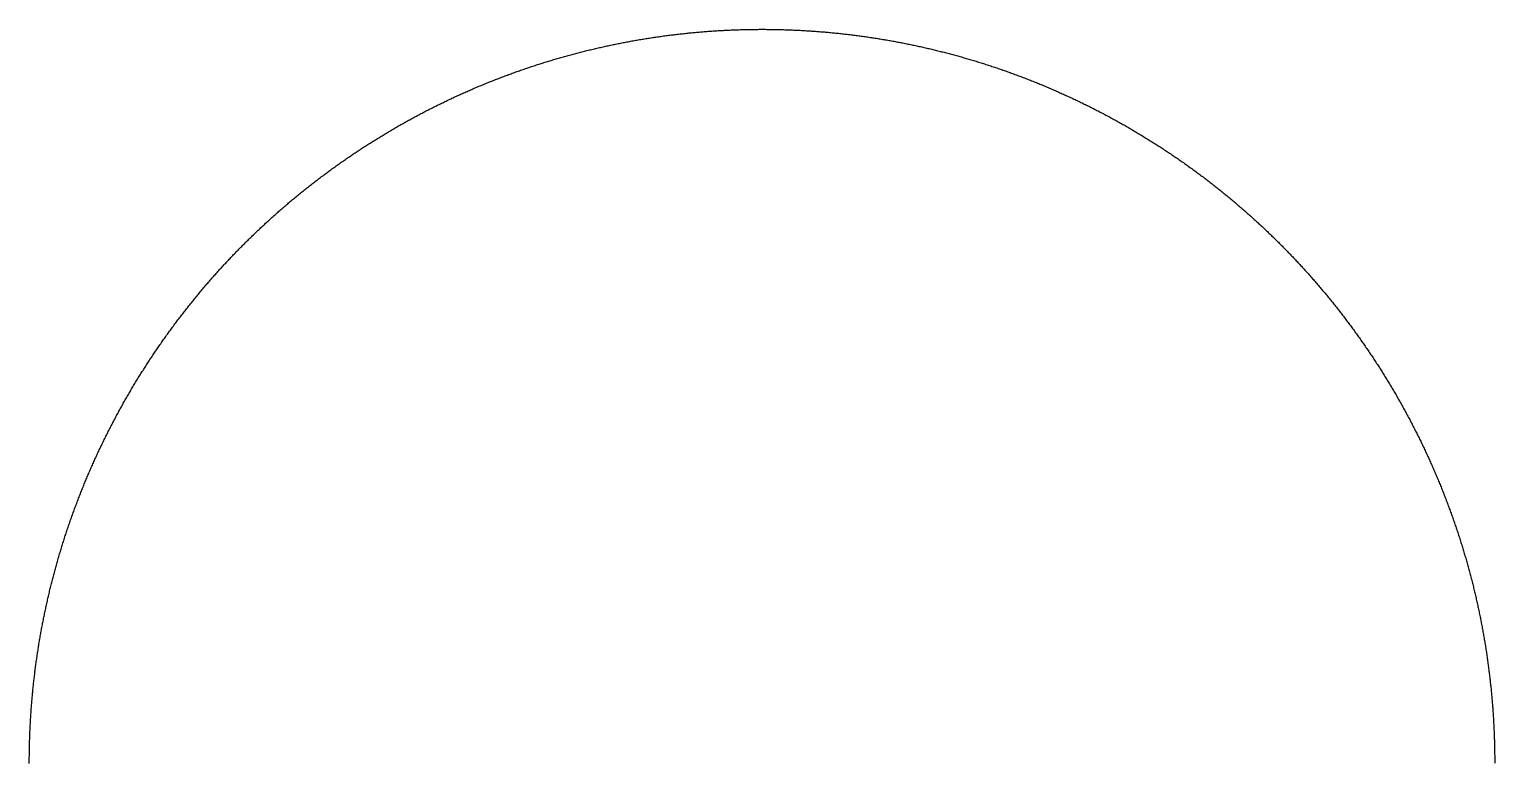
# Model space of a CAD drawing. Header units: metres. Extents: x -238 to 238, y -238 to 238.
# Drawn here: x -237.8 to 237.6, y 0 to 237.7 of the extents above; entities that cross this region are included whole.
import ezdxf

# ---------------------------------------------------------------- set-up
doc = ezdxf.new("R2010")
doc.units = ezdxf.units.M

msp = doc.modelspace()

# ---------------------------------------------------------------- linework, layer by layer
msp.add_lwpolyline([(-237.81, -0.34), (-237.81, 0.07), (-237.81, 0.49), (-237.81, 0.9), (-237.81, 1.32), (-237.81, 1.73), (-237.8, 2.15), (-237.8, 2.56), (-237.79, 2.98), (-237.79, 3.39), (-237.78, 3.81), (-237.78, 4.22), (-237.77, 4.64), (-237.76, 5.05), (-237.75, 5.47), (-237.74, 5.89), (-237.73, 6.3), (-237.72, 6.72), (-237.71, 7.13), (-237.69, 7.55), (-237.68, 7.96), (-237.66, 8.38), (-237.65, 8.79), (-237.63, 9.2), (-237.62, 9.62), (-237.6, 10.03), (-237.58, 10.45), (-237.56, 10.86), (-237.54, 11.28), (-237.52, 11.69), (-237.5, 12.11), (-237.48, 12.52), (-237.46, 12.94), (-237.44, 13.35), (-237.41, 13.77), (-237.39, 14.18), (-237.36, 14.6), (-237.34, 15.01), (-237.31, 15.42), (-237.28, 15.84), (-237.25, 16.25), (-237.23, 16.67), (-237.2, 17.08), (-237.17, 17.49), (-237.13, 17.91), (-237.1, 18.32), (-237.07, 18.74), (-237.04, 19.15), (-237, 19.56), (-236.97, 19.98), (-236.93, 20.39), (-236.9, 20.81), (-236.86, 21.22), (-236.82, 21.63), (-236.78, 22.05), (-236.75, 22.46), (-236.71, 22.87), (-236.67, 23.29), (-236.62, 23.7), (-236.58, 24.11), (-236.54, 24.53), (-236.5, 24.94), (-236.45, 25.35), (-236.41, 25.76), (-236.36, 26.18), (-236.32, 26.59), (-236.27, 27), (-236.22, 27.41), (-236.17, 27.83), (-236.12, 28.24), (-236.07, 28.65), (-236.02, 29.06), (-235.97, 29.47), (-235.92, 29.89), (-235.87, 30.3), (-235.82, 30.71), (-235.76, 31.12), (-235.71, 31.53), (-235.65, 31.95), (-235.59, 32.36), (-235.54, 32.77), (-235.48, 33.18), (-235.42, 33.59), (-235.36, 34), (-235.3, 34.41), (-235.24, 34.82), (-235.18, 35.23), (-235.12, 35.64), (-235.06, 36.05), (-234.99, 36.46), (-234.93, 36.87), (-234.86, 37.28), (-234.8, 37.69), (-234.73, 38.1), (-234.67, 38.51), (-234.6, 38.92), (-234.53, 39.33), (-234.46, 39.74), (-234.39, 40.15), (-234.32, 40.56), (-234.25, 40.97), (-234.18, 41.38), (-234.1, 41.79), (-234.03, 42.2), (-233.96, 42.61), (-233.88, 43.01), (-233.81, 43.42), (-233.73, 43.83), (-233.65, 44.24), (-233.57, 44.65), (-233.5, 45.05), (-233.42, 45.46), (-233.34, 45.87), (-233.26, 46.28), (-233.18, 46.68), (-233.09, 47.09), (-233.01, 47.5), (-232.93, 47.9), (-232.84, 48.31), (-232.76, 48.72), (-232.67, 49.12), (-232.59, 49.53), (-232.5, 49.94), (-232.41, 50.34), (-232.32, 50.75), (-232.24, 51.15), (-232.15, 51.56), (-232.05, 51.96), (-231.96, 52.37), (-231.87, 52.77), (-231.78, 53.18), (-231.69, 53.58), (-231.59, 53.99), (-231.5, 54.39), (-231.4, 54.79), (-231.31, 55.2), (-231.21, 55.6), (-231.11, 56.01), (-231.01, 56.41), (-230.91, 56.81), (-230.81, 57.22), (-230.71, 57.62), (-230.61, 58.02), (-230.51, 58.42), (-230.41, 58.83), (-230.31, 59.23), (-230.2, 59.63), (-230.1, 60.03), (-229.99, 60.43), (-229.89, 60.84), (-229.78, 61.24), (-229.67, 61.64), (-229.56, 62.04), (-229.46, 62.44), (-229.35, 62.84), (-229.24, 63.24), (-229.13, 63.64), (-229.01, 64.04), (-228.9, 64.44), (-228.79, 64.84), (-228.67, 65.24), (-228.56, 65.64), (-228.45, 66.04), (-228.33, 66.44), (-228.21, 66.83), (-228.1, 67.23), (-227.98, 67.63), (-227.86, 68.03), (-227.74, 68.43), (-227.62, 68.82), (-227.5, 69.22), (-227.38, 69.62), (-227.26, 70.01), (-227.13, 70.41), (-227.01, 70.81), (-226.89, 71.2), (-226.76, 71.6), (-226.64, 72), (-226.51, 72.39), (-226.38, 72.79), (-226.26, 73.18), (-226.13, 73.58), (-226, 73.97), (-225.87, 74.37), (-225.74, 74.76), (-225.61, 75.15), (-225.48, 75.55), (-225.34, 75.94), (-225.21, 76.33), (-225.08, 76.73), (-224.94, 77.12), (-224.81, 77.51), (-224.67, 77.91), (-224.54, 78.3), (-224.4, 78.69), (-224.26, 79.08), (-224.12, 79.47), (-223.98, 79.86), (-223.84, 80.25), (-223.7, 80.65), (-223.56, 81.04), (-223.42, 81.43), (-223.28, 81.82), (-223.13, 82.21), (-222.99, 82.59), (-222.84, 82.98), (-222.7, 83.37), (-222.55, 83.76), (-222.41, 84.15), (-222.26, 84.54), (-222.11, 84.93), (-221.96, 85.31), (-221.81, 85.7), (-221.66, 86.09), (-221.51, 86.47), (-221.36, 86.86), (-221.21, 87.25), (-221.06, 87.63), (-220.9, 88.02), (-220.75, 88.41), (-220.59, 88.79), (-220.44, 89.18), (-220.28, 89.56), (-220.13, 89.94), (-219.97, 90.33), (-219.81, 90.71), (-219.65, 91.1), (-219.49, 91.48), (-219.33, 91.86), (-219.17, 92.25), (-219.01, 92.63), (-218.85, 93.01), (-218.68, 93.39), (-218.52, 93.77), (-218.36, 94.16), (-218.19, 94.54), (-218.03, 94.92), (-217.86, 95.3), (-217.69, 95.68), (-217.53, 96.06), (-217.36, 96.44), (-217.19, 96.82), (-217.02, 97.2), (-216.85, 97.57), (-216.68, 97.95), (-216.51, 98.33), (-216.34, 98.71), (-216.16, 99.09), (-215.99, 99.46), (-215.81, 99.84), (-215.64, 100.22), (-215.46, 100.59), (-215.29, 100.97), (-215.11, 101.35), (-214.93, 101.72), (-214.76, 102.1), (-214.58, 102.47), (-214.4, 102.84), (-214.22, 103.22), (-214.04, 103.59), (-213.86, 103.97), (-213.67, 104.34), (-213.49, 104.71), (-213.31, 105.08), (-213.12, 105.46), (-212.94, 105.83), (-212.76, 106.2), (-212.57, 106.57), (-212.38, 106.94), (-212.2, 107.31), (-212.01, 107.68), (-211.82, 108.05), (-211.63, 108.42), (-211.44, 108.79), (-211.25, 109.16), (-211.06, 109.53), (-210.87, 109.9), (-210.68, 110.27), (-210.48, 110.63), (-210.29, 111), (-210.09, 111.37), (-209.9, 111.74), (-209.7, 112.1), (-209.51, 112.47), (-209.31, 112.83), (-209.11, 113.2), (-208.92, 113.56), (-208.72, 113.93), (-208.52, 114.29), (-208.32, 114.66), (-208.12, 115.02), (-207.92, 115.38), (-207.71, 115.75), (-207.51, 116.11), (-207.31, 116.47), (-207.1, 116.83), (-206.9, 117.19), (-206.7, 117.55), (-206.49, 117.91), (-206.28, 118.28), (-206.08, 118.63), (-205.87, 118.99), (-205.66, 119.35), (-205.45, 119.71), (-205.24, 120.07), (-205.03, 120.43), (-204.82, 120.79), (-204.61, 121.14), (-204.4, 121.5), (-204.19, 121.86), (-203.97, 122.21), (-203.76, 122.57), (-203.54, 122.93), (-203.33, 123.28), (-203.11, 123.64), (-202.9, 123.99), (-202.68, 124.34), (-202.46, 124.7), (-202.25, 125.05), (-202.03, 125.4), (-201.81, 125.76), (-201.59, 126.11), (-201.37, 126.46), (-201.15, 126.81), (-200.92, 127.16), (-200.7, 127.51), (-200.48, 127.86), (-200.25, 128.21), (-200.03, 128.56), (-199.81, 128.91), (-199.58, 129.26), (-199.35, 129.61), (-199.13, 129.96), (-198.9, 130.3), (-198.67, 130.65), (-198.44, 131), (-198.21, 131.34), (-197.98, 131.69), (-197.75, 132.04), (-197.52, 132.38), (-197.29, 132.72), (-197.06, 133.07), (-196.83, 133.41), (-196.59, 133.76), (-196.36, 134.1), (-196.13, 134.44), (-195.89, 134.78), (-195.65, 135.13), (-195.42, 135.47), (-195.18, 135.81), (-194.94, 136.15), (-194.71, 136.49), (-194.47, 136.83), (-194.23, 137.17), (-193.99, 137.51), (-193.75, 137.85), (-193.51, 138.18), (-193.26, 138.52), (-193.02, 138.86), (-192.78, 139.19), (-192.54, 139.53), (-192.29, 139.87), (-192.05, 140.2), (-191.8, 140.54), (-191.56, 140.87), (-191.31, 141.21), (-191.06, 141.54), (-190.82, 141.87), (-190.57, 142.21), (-190.32, 142.54), (-190.07, 142.87), (-189.82, 143.2), (-189.57, 143.53), (-189.32, 143.86), (-189.07, 144.19), (-188.81, 144.52), (-188.56, 144.85), (-188.31, 145.18), (-188.05, 145.51), (-187.8, 145.84), (-187.55, 146.17), (-187.29, 146.49), (-187.03, 146.82), (-186.78, 147.15), (-186.52, 147.47), (-186.26, 147.8), (-186, 148.12), (-185.74, 148.45), (-185.48, 148.77), (-185.22, 149.1), (-184.96, 149.42), (-184.7, 149.74), (-184.44, 150.06), (-184.18, 150.39), (-183.92, 150.71), (-183.65, 151.03), (-183.39, 151.35), (-183.12, 151.67), (-182.86, 151.99), (-182.59, 152.31), (-182.33, 152.63), (-182.06, 152.94), (-181.79, 153.26), (-181.52, 153.58), (-181.26, 153.89), (-180.99, 154.21), (-180.72, 154.53), (-180.45, 154.84), (-180.18, 155.16), (-179.9, 155.47), (-179.63, 155.78), (-179.36, 156.1), (-179.09, 156.41), (-178.81, 156.72), (-178.54, 157.04), (-178.27, 157.35), (-177.99, 157.66), (-177.71, 157.97), (-177.44, 158.28), (-177.16, 158.59), (-176.88, 158.9), (-176.61, 159.21), (-176.33, 159.51), (-176.05, 159.82), (-175.77, 160.13), (-175.49, 160.44), (-175.21, 160.74), (-174.93, 161.05), (-174.65, 161.35), (-174.37, 161.66), (-174.08, 161.96), (-173.8, 162.26), (-173.52, 162.57), (-173.23, 162.87), (-172.95, 163.17), (-172.66, 163.47), (-172.38, 163.78), (-172.09, 164.08), (-171.8, 164.38), (-171.52, 164.68), (-171.23, 164.97), (-170.94, 165.27), (-170.65, 165.57), (-170.36, 165.87), (-170.07, 166.17), (-169.78, 166.46), (-169.49, 166.76), (-169.2, 167.06), (-168.91, 167.35), (-168.61, 167.64), (-168.32, 167.94), (-168.03, 168.23), (-167.73, 168.53), (-167.44, 168.82), (-167.14, 169.11), (-166.85, 169.4), (-166.55, 169.69), (-166.25, 169.98), (-165.96, 170.27), (-165.66, 170.56), (-165.36, 170.85), (-165.06, 171.14), (-164.76, 171.43), (-164.46, 171.72), (-164.16, 172), (-163.86, 172.29), (-163.56, 172.57), (-163.26, 172.86), (-162.96, 173.14), (-162.66, 173.43), (-162.35, 173.71), (-162.05, 174), (-161.74, 174.28), (-161.44, 174.56), (-161.13, 174.84), (-160.83, 175.12), (-160.52, 175.4), (-160.22, 175.68), (-159.91, 175.96), (-159.6, 176.24), (-159.29, 176.52), (-158.99, 176.8), (-158.68, 177.07), (-158.37, 177.35), (-158.06, 177.63), (-157.75, 177.9), (-157.44, 178.18), (-157.12, 178.45), (-156.81, 178.73), (-156.5, 179), (-156.19, 179.27), (-155.87, 179.55), (-155.56, 179.82), (-155.25, 180.09), (-154.93, 180.36), (-154.62, 180.63), (-154.3, 180.9), (-153.98, 181.17), (-153.67, 181.44), (-153.35, 181.71), (-153.03, 181.97), (-152.71, 182.24), (-152.4, 182.51), (-152.08, 182.77), (-151.76, 183.04), (-151.44, 183.3), (-151.12, 183.57), (-150.8, 183.83), (-150.47, 184.09), (-150.15, 184.35), (-149.83, 184.62), (-149.51, 184.88), (-149.18, 185.14), (-148.86, 185.4), (-148.54, 185.66), (-148.21, 185.92), (-147.89, 186.18), (-147.56, 186.43), (-147.24, 186.69), (-146.91, 186.95), (-146.58, 187.2), (-146.26, 187.46), (-145.93, 187.71), (-145.6, 187.97), (-145.27, 188.22), (-144.94, 188.48), (-144.61, 188.73), (-144.28, 188.98), (-143.95, 189.23), (-143.62, 189.48), (-143.29, 189.73), (-142.96, 189.98), (-142.63, 190.23), (-142.3, 190.48), (-141.96, 190.73), (-141.63, 190.98), (-141.3, 191.22), (-140.96, 191.47), (-140.63, 191.72), (-140.29, 191.96), (-139.96, 192.21), (-139.62, 192.45), (-139.28, 192.69), (-138.95, 192.94), (-138.61, 193.18), (-138.27, 193.42), (-137.93, 193.66), (-137.6, 193.9), (-137.26, 194.14), (-136.92, 194.38), (-136.58, 194.62), (-136.24, 194.86), (-135.9, 195.1), (-135.56, 195.33), (-135.22, 195.57), (-134.87, 195.8), (-134.53, 196.04), (-134.19, 196.27), (-133.85, 196.51), (-133.5, 196.74), (-133.16, 196.97), (-132.81, 197.21), (-132.47, 197.44), (-132.12, 197.67), (-131.78, 197.9), (-131.43, 198.13), (-131.09, 198.36), (-130.74, 198.59), (-130.39, 198.81), (-130.05, 199.04), (-129.7, 199.27), (-129.35, 199.49), (-129, 199.72), (-128.65, 199.95), (-128.3, 200.17), (-127.95, 200.39), (-127.6, 200.62), (-127.25, 200.84), (-126.9, 201.06), (-126.55, 201.28), (-126.2, 201.5), (-125.85, 201.72), (-125.49, 201.94), (-125.14, 202.16), (-124.79, 202.38), (-124.43, 202.6), (-124.08, 202.81), (-123.73, 203.03), (-123.37, 203.25), (-123.02, 203.46), (-122.66, 203.67), (-122.3, 203.89), (-121.95, 204.1), (-121.59, 204.31), (-121.23, 204.53), (-120.88, 204.74), (-120.52, 204.95), (-120.16, 205.16), (-119.8, 205.37), (-119.44, 205.58), (-119.08, 205.78), (-118.72, 205.99), (-118.36, 206.2), (-118, 206.41), (-117.64, 206.61), (-117.28, 206.82), (-116.92, 207.02), (-116.56, 207.22), (-116.2, 207.43), (-115.84, 207.63), (-115.47, 207.83), (-115.11, 208.03), (-114.75, 208.23), (-114.38, 208.43), (-114.02, 208.63), (-113.65, 208.83), (-113.29, 209.03), (-112.92, 209.23), (-112.56, 209.42), (-112.19, 209.62), (-111.83, 209.82), (-111.46, 210.01), (-111.09, 210.2), (-110.72, 210.4), (-110.36, 210.59), (-109.99, 210.78), (-109.62, 210.98), (-109.25, 211.17), (-108.88, 211.36), (-108.51, 211.55), (-108.14, 211.74), (-107.77, 211.92), (-107.4, 212.11), (-107.03, 212.3), (-106.66, 212.49), (-106.29, 212.67), (-105.92, 212.86), (-105.55, 213.04), (-105.18, 213.22), (-104.8, 213.41), (-104.43, 213.59), (-104.06, 213.77), (-103.68, 213.95), (-103.31, 214.13), (-102.94, 214.31), (-102.56, 214.49), (-102.19, 214.67), (-101.81, 214.85), (-101.44, 215.03), (-101.06, 215.2), (-100.68, 215.38), (-100.31, 215.56), (-99.93, 215.73), (-99.55, 215.91), (-99.18, 216.08), (-98.8, 216.25), (-98.42, 216.42), (-98.04, 216.59), (-97.66, 216.77), (-97.29, 216.94), (-96.91, 217.11), (-96.53, 217.27), (-96.15, 217.44), (-95.77, 217.61), (-95.39, 217.78), (-95.01, 217.94), (-94.63, 218.11), (-94.25, 218.27), (-93.86, 218.44), (-93.48, 218.6), (-93.1, 218.76), (-92.72, 218.93), (-92.34, 219.09), (-91.95, 219.25), (-91.57, 219.41), (-91.19, 219.57), (-90.8, 219.73), (-90.42, 219.88), (-90.04, 220.04), (-89.65, 220.2), (-89.27, 220.36), (-88.88, 220.51), (-88.5, 220.67), (-88.11, 220.82), (-87.72, 220.97), (-87.34, 221.13), (-86.95, 221.28), (-86.57, 221.43), (-86.18, 221.58), (-85.79, 221.73), (-85.4, 221.88), (-85.02, 222.03), (-84.63, 222.18), (-84.24, 222.32), (-83.85, 222.47), (-83.46, 222.62), (-83.07, 222.76), (-82.69, 222.91), (-82.3, 223.05), (-81.91, 223.19), (-81.52, 223.34), (-81.13, 223.48), (-80.74, 223.62), (-80.34, 223.76), (-79.95, 223.9), (-79.56, 224.04), (-79.17, 224.18), (-78.78, 224.32), (-78.39, 224.45), (-78, 224.59), (-77.6, 224.72), (-77.21, 224.86), (-76.82, 224.99), (-76.42, 225.13), (-76.03, 225.26), (-75.64, 225.39), (-75.24, 225.52), (-74.85, 225.66), (-74.46, 225.79), (-74.06, 225.92), (-73.67, 226.04), (-73.27, 226.17), (-72.88, 226.3), (-72.48, 226.43), (-72.09, 226.55), (-71.69, 226.68), (-71.29, 226.8), (-70.9, 226.93), (-70.5, 227.05), (-70.11, 227.17), (-69.71, 227.3), (-69.31, 227.42), (-68.91, 227.54), (-68.52, 227.66), (-68.12, 227.78), (-67.72, 227.9), (-67.32, 228.01), (-66.92, 228.13), (-66.53, 228.25), (-66.13, 228.36), (-65.73, 228.48), (-65.33, 228.59), (-64.93, 228.71), (-64.53, 228.82), (-64.13, 228.93), (-63.73, 229.04), (-63.33, 229.15), (-62.93, 229.26), (-62.53, 229.37), (-62.13, 229.48), (-61.73, 229.59), (-61.33, 229.7), (-60.93, 229.8), (-60.52, 229.91), (-60.12, 230.01), (-59.72, 230.12), (-59.32, 230.22), (-58.92, 230.33), (-58.51, 230.43), (-58.11, 230.53), (-57.71, 230.63), (-57.31, 230.73), (-56.9, 230.83), (-56.5, 230.93), (-56.1, 231.03), (-55.69, 231.13), (-55.29, 231.22), (-54.89, 231.32), (-54.48, 231.41), (-54.08, 231.51), (-53.67, 231.6), (-53.27, 231.7), (-52.86, 231.79), (-52.46, 231.88), (-52.05, 231.97), (-51.65, 232.06), (-51.24, 232.15), (-50.84, 232.24), (-50.43, 232.33), (-50.03, 232.42), (-49.62, 232.5), (-49.21, 232.59), (-48.81, 232.68), (-48.4, 232.76), (-47.99, 232.84), (-47.59, 232.93), (-47.18, 233.01), (-46.77, 233.09), (-46.37, 233.17), (-45.96, 233.25), (-45.55, 233.33), (-45.14, 233.41), (-44.74, 233.49), (-44.33, 233.57), (-43.92, 233.65), (-43.51, 233.72), (-43.1, 233.8), (-42.7, 233.87), (-42.29, 233.95), (-41.88, 234.02), (-41.47, 234.09), (-41.06, 234.17), (-40.65, 234.24), (-40.24, 234.31), (-39.83, 234.38), (-39.42, 234.45), (-39.01, 234.51), (-38.6, 234.58), (-38.2, 234.65), (-37.79, 234.72), (-37.38, 234.78), (-36.97, 234.85), (-36.56, 234.91), (-36.14, 234.97), (-35.73, 235.04), (-35.32, 235.1), (-34.91, 235.16), (-34.5, 235.22), (-34.09, 235.28), (-33.68, 235.34), (-33.27, 235.4), (-32.86, 235.45), (-32.45, 235.51), (-32.04, 235.57), (-31.62, 235.62), (-31.21, 235.68), (-30.8, 235.73), (-30.39, 235.79), (-29.98, 235.84), (-29.57, 235.89), (-29.15, 235.94), (-28.74, 235.99), (-28.33, 236.04), (-27.92, 236.09), (-27.5, 236.14), (-27.09, 236.19), (-26.68, 236.23), (-26.27, 236.28), (-25.85, 236.32), (-25.44, 236.37), (-25.03, 236.41), (-24.62, 236.46), (-24.2, 236.5), (-23.79, 236.54), (-23.38, 236.58), (-22.96, 236.62), (-22.55, 236.66), (-22.14, 236.7), (-21.72, 236.74), (-21.31, 236.78), (-20.9, 236.81), (-20.48, 236.85), (-20.07, 236.88), (-19.66, 236.92), (-19.24, 236.95), (-18.83, 236.99), (-18.41, 237.02), (-18, 237.05), (-17.59, 237.08), (-17.17, 237.11), (-16.76, 237.14), (-16.34, 237.17), (-15.93, 237.2), (-15.51, 237.23), (-15.1, 237.25), (-14.69, 237.28), (-14.27, 237.3), (-13.86, 237.33), (-13.44, 237.35), (-13.03, 237.37), (-12.61, 237.4), (-12.2, 237.42), (-11.78, 237.44), (-11.37, 237.46), (-10.95, 237.48), (-10.54, 237.5), (-10.13, 237.52), (-9.71, 237.53), (-9.3, 237.55), (-8.88, 237.56), (-8.47, 237.58), (-8.05, 237.59), (-7.64, 237.61), (-7.22, 237.62), (-6.81, 237.63), (-6.39, 237.64), (-5.98, 237.65), (-5.56, 237.66), (-5.15, 237.67), (-4.73, 237.68), (-4.32, 237.69), (-3.9, 237.7), (-3.48, 237.7), (-3.07, 237.71), (-2.65, 237.71), (-2.24, 237.72), (-1.82, 237.72), (-1.41, 237.72), (-0.99, 237.73), (-0.58, 237.73), (-0.16, 237.73), (0.25, 237.73), (0.67, 237.73), (1.08, 237.73), (1.5, 237.72), (1.91, 237.72), (2.33, 237.72), (2.74, 237.71), (3.16, 237.71), (3.57, 237.7), (3.99, 237.69), (4.4, 237.69), (4.82, 237.68), (5.23, 237.67), (5.65, 237.66), (6.06, 237.65), (6.48, 237.64), (6.89, 237.63), (7.31, 237.61), (7.72, 237.6), (8.14, 237.59), (8.55, 237.57), (8.97, 237.56), (9.38, 237.54), (9.8, 237.52), (10.21, 237.51), (10.63, 237.49), (11.04, 237.47), (11.46, 237.45), (11.87, 237.43), (12.29, 237.41), (12.7, 237.39), (13.12, 237.36), (13.53, 237.34), (13.94, 237.32), (14.36, 237.29), (14.77, 237.27), (15.19, 237.24), (15.6, 237.21), (16.02, 237.18), (16.43, 237.16), (16.84, 237.13), (17.26, 237.1), (17.67, 237.07), (18.09, 237.04), (18.5, 237), (18.91, 236.97), (19.33, 236.94), (19.74, 236.9), (20.16, 236.87), (20.57, 236.83), (20.98, 236.8), (21.4, 236.76), (21.81, 236.72), (22.22, 236.68), (22.64, 236.64), (23.05, 236.6), (23.46, 236.56), (23.88, 236.52), (24.29, 236.48), (24.7, 236.44), (25.12, 236.39), (25.53, 236.35), (25.94, 236.3), (26.35, 236.26), (26.77, 236.21), (27.18, 236.16), (27.59, 236.12), (28, 236.07), (28.42, 236.02), (28.83, 235.97), (29.24, 235.92), (29.65, 235.87), (30.06, 235.81), (30.48, 235.76), (30.89, 235.71), (31.3, 235.65), (31.71, 235.6), (32.12, 235.54), (32.53, 235.48), (32.94, 235.43), (33.36, 235.37), (33.77, 235.31), (34.18, 235.25), (34.59, 235.19), (35, 235.13), (35.41, 235.07), (35.82, 235.01), (36.23, 234.94), (36.64, 234.88), (37.05, 234.81), (37.46, 234.75), (37.87, 234.68), (38.28, 234.62), (38.69, 234.55), (39.1, 234.48), (39.51, 234.41), (39.92, 234.34), (40.33, 234.27), (40.74, 234.2), (41.15, 234.13), (41.55, 234.06), (41.96, 233.99), (42.37, 233.91), (42.78, 233.84), (43.19, 233.76), (43.6, 233.69), (44.01, 233.61), (44.41, 233.53), (44.82, 233.45), (45.23, 233.38), (45.64, 233.3), (46.04, 233.22), (46.45, 233.14), (46.86, 233.05), (47.26, 232.97), (47.67, 232.89), (48.08, 232.8), (48.48, 232.72), (48.89, 232.64), (49.3, 232.55), (49.7, 232.46), (50.11, 232.38), (50.52, 232.29), (50.92, 232.2), (51.33, 232.11), (51.73, 232.02), (52.14, 231.93), (52.54, 231.84), (52.95, 231.75), (53.35, 231.65), (53.76, 231.56), (54.16, 231.46), (54.56, 231.37), (54.97, 231.27), (55.37, 231.18), (55.78, 231.08), (56.18, 230.98), (56.58, 230.88), (56.99, 230.78), (57.39, 230.68), (57.79, 230.58), (58.19, 230.48), (58.6, 230.38), (59, 230.28), (59.4, 230.17), (59.8, 230.07), (60.2, 229.96), (60.61, 229.86), (61.01, 229.75), (61.41, 229.65), (61.81, 229.54), (62.21, 229.43), (62.61, 229.32), (63.01, 229.21), (63.41, 229.1), (63.81, 228.99), (64.21, 228.88), (64.61, 228.76), (65.01, 228.65), (65.41, 228.54), (65.81, 228.42), (66.21, 228.31), (66.61, 228.19), (67, 228.07), (67.4, 227.96), (67.8, 227.84), (68.2, 227.72), (68.6, 227.6), (68.99, 227.48), (69.39, 227.36), (69.79, 227.24), (70.18, 227.12), (70.58, 226.99), (70.98, 226.87), (71.37, 226.74), (71.77, 226.62), (72.16, 226.49), (72.56, 226.37), (72.96, 226.24), (73.35, 226.11), (73.75, 225.98), (74.14, 225.85), (74.53, 225.72), (74.93, 225.59), (75.32, 225.46), (75.72, 225.33), (76.11, 225.2), (76.5, 225.06), (76.9, 224.93), (77.29, 224.8), (77.68, 224.66), (78.07, 224.52), (78.46, 224.39), (78.86, 224.25), (79.25, 224.11), (79.64, 223.97), (80.03, 223.83), (80.42, 223.69), (80.81, 223.55), (81.2, 223.41), (81.59, 223.27), (81.98, 223.13), (82.37, 222.98), (82.76, 222.84), (83.15, 222.69), (83.54, 222.55), (83.93, 222.4), (84.32, 222.25), (84.7, 222.11), (85.09, 221.96), (85.48, 221.81), (85.87, 221.66), (86.25, 221.51), (86.64, 221.36), (87.03, 221.21), (87.41, 221.05), (87.8, 220.9), (88.18, 220.75), (88.57, 220.59), (88.95, 220.44), (89.34, 220.28), (89.72, 220.12), (90.11, 219.97), (90.49, 219.81), (90.88, 219.65), (91.26, 219.49), (91.64, 219.33), (92.03, 219.17), (92.41, 219.01), (92.79, 218.85), (93.17, 218.69), (93.55, 218.52), (93.94, 218.36), (94.32, 218.19), (94.7, 218.03), (95.08, 217.86), (95.46, 217.7), (95.84, 217.53), (96.22, 217.36), (96.6, 217.19), (96.98, 217.02), (97.36, 216.85), (97.73, 216.68), (98.11, 216.51), (98.49, 216.34), (98.87, 216.17), (99.25, 216), (99.62, 215.82), (100, 215.65), (100.38, 215.47), (100.75, 215.3), (101.13, 215.12), (101.5, 214.94), (101.88, 214.77), (102.25, 214.59), (102.63, 214.41), (103, 214.23), (103.38, 214.05), (103.75, 213.87), (104.12, 213.69), (104.5, 213.5), (104.87, 213.32), (105.24, 213.14), (105.61, 212.95), (105.99, 212.77), (106.36, 212.58), (106.73, 212.4), (107.1, 212.21), (107.47, 212.02), (107.84, 211.83), (108.21, 211.64), (108.58, 211.45), (108.95, 211.26), (109.32, 211.07), (109.69, 210.88), (110.05, 210.69), (110.42, 210.5), (110.79, 210.3), (111.16, 210.11), (111.52, 209.92), (111.89, 209.72), (112.26, 209.53), (112.62, 209.33), (112.99, 209.13), (113.35, 208.93), (113.72, 208.74), (114.08, 208.54), (114.44, 208.34), (114.81, 208.14), (115.17, 207.94), (115.53, 207.73), (115.9, 207.53), (116.26, 207.33), (116.62, 207.13), (116.98, 206.92), (117.34, 206.72), (117.71, 206.51), (118.07, 206.31), (118.43, 206.1), (118.79, 205.89), (119.15, 205.68), (119.5, 205.48), (119.86, 205.27), (120.22, 205.06), (120.58, 204.85), (120.94, 204.63), (121.29, 204.42), (121.65, 204.21), (122.01, 204), (122.36, 203.78), (122.72, 203.57), (123.07, 203.36), (123.43, 203.14), (123.78, 202.92), (124.14, 202.71), (124.49, 202.49), (124.85, 202.27), (125.2, 202.05), (125.55, 201.84), (125.9, 201.62), (126.26, 201.4), (126.61, 201.17), (126.96, 200.95), (127.31, 200.73), (127.66, 200.51), (128.01, 200.28), (128.36, 200.06), (128.71, 199.84), (129.06, 199.61), (129.41, 199.39), (129.75, 199.16), (130.1, 198.93), (130.45, 198.7), (130.79, 198.48), (131.14, 198.25), (131.49, 198.02), (131.83, 197.79), (132.18, 197.56), (132.52, 197.33), (132.87, 197.09), (133.21, 196.86), (133.55, 196.63), (133.9, 196.39), (134.24, 196.16), (134.58, 195.93), (134.93, 195.69), (135.27, 195.45), (135.61, 195.22), (135.95, 194.98), (136.29, 194.74), (136.63, 194.5), (136.97, 194.26), (137.31, 194.03), (137.65, 193.78), (137.98, 193.54), (138.32, 193.3), (138.66, 193.06), (139, 192.82), (139.33, 192.57), (139.67, 192.33), (140, 192.09), (140.34, 191.84), (140.67, 191.6), (141.01, 191.35), (141.34, 191.1), (141.68, 190.86), (142.01, 190.61), (142.34, 190.36), (142.67, 190.11), (143.01, 189.86), (143.34, 189.61), (143.67, 189.36), (144, 189.11), (144.33, 188.86), (144.66, 188.6), (144.99, 188.35), (145.32, 188.1), (145.65, 187.84), (145.97, 187.59), (146.3, 187.33), (146.63, 187.08), (146.95, 186.82), (147.28, 186.56), (147.61, 186.31), (147.93, 186.05), (148.26, 185.79), (148.58, 185.53), (148.9, 185.27), (149.23, 185.01), (149.55, 184.75), (149.87, 184.49), (150.19, 184.23), (150.52, 183.96), (150.84, 183.7), (151.16, 183.44), (151.48, 183.17), (151.8, 182.91), (152.12, 182.64), (152.43, 182.37), (152.75, 182.11), (153.07, 181.84), (153.39, 181.57), (153.71, 181.31), (154.02, 181.04), (154.34, 180.77), (154.65, 180.5), (154.97, 180.23), (155.28, 179.96), (155.6, 179.68), (155.91, 179.41), (156.22, 179.14), (156.54, 178.87), (156.85, 178.59), (157.16, 178.32), (157.47, 178.04), (157.78, 177.77), (158.09, 177.49), (158.4, 177.22), (158.71, 176.94), (159.02, 176.66), (159.33, 176.38), (159.64, 176.1), (159.94, 175.82), (160.25, 175.54), (160.56, 175.26), (160.86, 174.98), (161.17, 174.7), (161.47, 174.42), (161.78, 174.14), (162.08, 173.86), (162.38, 173.57), (162.69, 173.29), (162.99, 173), (163.29, 172.72), (163.59, 172.43), (163.89, 172.15), (164.19, 171.86), (164.49, 171.57), (164.79, 171.29), (165.09, 171), (165.39, 170.71), (165.69, 170.42), (165.98, 170.13), (166.28, 169.84), (166.58, 169.55), (166.87, 169.26), (167.17, 168.97), (167.46, 168.67), (167.76, 168.38), (168.05, 168.09), (168.35, 167.79), (168.64, 167.5), (168.93, 167.2), (169.22, 166.91), (169.51, 166.61), (169.8, 166.32), (170.09, 166.02), (170.38, 165.72), (170.67, 165.42), (170.96, 165.12), (171.25, 164.83), (171.54, 164.53), (171.82, 164.23), (172.11, 163.93), (172.4, 163.63), (172.68, 163.32), (172.97, 163.02), (173.25, 162.72), (173.54, 162.42), (173.82, 162.11), (174.1, 161.81), (174.38, 161.5), (174.67, 161.2), (174.95, 160.89), (175.23, 160.59), (175.51, 160.28), (175.79, 159.97), (176.07, 159.67), (176.35, 159.36), (176.62, 159.05), (176.9, 158.74), (177.18, 158.43), (177.45, 158.12), (177.73, 157.81), (178.01, 157.5), (178.28, 157.19), (178.55, 156.88), (178.83, 156.57), (179.1, 156.25), (179.37, 155.94), (179.65, 155.63), (179.92, 155.31), (180.19, 155), (180.46, 154.68), (180.73, 154.37), (181, 154.05), (181.27, 153.74), (181.54, 153.42), (181.8, 153.1), (182.07, 152.78), (182.34, 152.47), (182.6, 152.15), (182.87, 151.83), (183.13, 151.51), (183.4, 151.19), (183.66, 150.87), (183.92, 150.55), (184.19, 150.22), (184.45, 149.9), (184.71, 149.58), (184.97, 149.26), (185.23, 148.93), (185.49, 148.61), (185.75, 148.29), (186.01, 147.96), (186.27, 147.64), (186.53, 147.31), (186.78, 146.98), (187.04, 146.66), (187.29, 146.33), (187.55, 146), (187.8, 145.67), (188.06, 145.35), (188.31, 145.02), (188.56, 144.69), (188.82, 144.36), (189.07, 144.03), (189.32, 143.7), (189.57, 143.37), (189.82, 143.04), (190.07, 142.7), (190.32, 142.37), (190.57, 142.04), (190.82, 141.71), (191.06, 141.37), (191.31, 141.04), (191.56, 140.7), (191.8, 140.37), (192.05, 140.03), (192.29, 139.7), (192.53, 139.36), (192.78, 139.02), (193.02, 138.69), (193.26, 138.35), (193.5, 138.01), (193.74, 137.67), (193.98, 137.34), (194.22, 137), (194.46, 136.66), (194.7, 136.32), (194.94, 135.98), (195.17, 135.64), (195.41, 135.29), (195.65, 134.95), (195.88, 134.61), (196.12, 134.27), (196.35, 133.93), (196.59, 133.58), (196.82, 133.24), (197.05, 132.89), (197.28, 132.55), (197.51, 132.2), (197.74, 131.86), (197.97, 131.51), (198.2, 131.17), (198.43, 130.82), (198.66, 130.47), (198.89, 130.13), (199.11, 129.78), (199.34, 129.43), (199.57, 129.08), (199.79, 128.73), (200.02, 128.38), (200.24, 128.04), (200.46, 127.69), (200.69, 127.33), (200.91, 126.98), (201.13, 126.63), (201.35, 126.28), (201.57, 125.93), (201.79, 125.58), (202.01, 125.22), (202.23, 124.87), (202.45, 124.52), (202.66, 124.16), (202.88, 123.81), (203.09, 123.45), (203.31, 123.1), (203.52, 122.74), (203.74, 122.39), (203.95, 122.03), (204.16, 121.68), (204.38, 121.32), (204.59, 120.96), (204.8, 120.6), (205.01, 120.25), (205.22, 119.89), (205.43, 119.53), (205.64, 119.17), (205.84, 118.81), (206.05, 118.45), (206.26, 118.09), (206.46, 117.73), (206.67, 117.37), (206.87, 117.01), (207.08, 116.65), (207.28, 116.28), (207.48, 115.92), (207.69, 115.56), (207.89, 115.2), (208.09, 114.83), (208.29, 114.47), (208.49, 114.1), (208.69, 113.74), (208.89, 113.38), (209.08, 113.01), (209.28, 112.65), (209.48, 112.28), (209.67, 111.91), (209.87, 111.55), (210.06, 111.18), (210.26, 110.81), (210.45, 110.45), (210.64, 110.08), (210.83, 109.71), (211.02, 109.34), (211.22, 108.97), (211.41, 108.6), (211.59, 108.23), (211.78, 107.86), (211.97, 107.49), (212.16, 107.12), (212.35, 106.75), (212.53, 106.38), (212.72, 106.01), (212.9, 105.64), (213.09, 105.27), (213.27, 104.89), (213.45, 104.52), (213.63, 104.15), (213.82, 103.77), (214, 103.4), (214.18, 103.03), (214.36, 102.65), (214.54, 102.28), (214.71, 101.9), (214.89, 101.53), (215.07, 101.15), (215.24, 100.77), (215.42, 100.4), (215.6, 100.02), (215.77, 99.65), (215.94, 99.27), (216.12, 98.89), (216.29, 98.51), (216.46, 98.13), (216.63, 97.76), (216.8, 97.38), (216.97, 97), (217.14, 96.62), (217.31, 96.24), (217.48, 95.86), (217.64, 95.48), (217.81, 95.1), (217.98, 94.72), (218.14, 94.34), (218.3, 93.96), (218.47, 93.58), (218.63, 93.19), (218.79, 92.81), (218.96, 92.43), (219.12, 92.05), (219.28, 91.66), (219.44, 91.28), (219.6, 90.9), (219.75, 90.51), (219.91, 90.13), (220.07, 89.74), (220.23, 89.36), (220.38, 88.98), (220.54, 88.59), (220.69, 88.2), (220.84, 87.82), (221, 87.43), (221.15, 87.05), (221.3, 86.66), (221.45, 86.27), (221.6, 85.89), (221.75, 85.5), (221.9, 85.11), (222.05, 84.72), (222.2, 84.34), (222.34, 83.95), (222.49, 83.56), (222.64, 83.17), (222.78, 82.78), (222.92, 82.39), (223.07, 82), (223.21, 81.61), (223.35, 81.22), (223.49, 80.83), (223.63, 80.44), (223.78, 80.05), (223.91, 79.66), (224.05, 79.27), (224.19, 78.88), (224.33, 78.48), (224.47, 78.09), (224.6, 77.7), (224.74, 77.31), (224.87, 76.91), (225.01, 76.52), (225.14, 76.13), (225.27, 75.74), (225.4, 75.34), (225.53, 74.95), (225.66, 74.55), (225.79, 74.16), (225.92, 73.76), (226.05, 73.37), (226.18, 72.97), (226.31, 72.58), (226.43, 72.18), (226.56, 71.79), (226.68, 71.39), (226.81, 71), (226.93, 70.6), (227.05, 70.2), (227.18, 69.81), (227.3, 69.41), (227.42, 69.01), (227.54, 68.61), (227.66, 68.22), (227.78, 67.82), (227.9, 67.42), (228.01, 67.02), (228.13, 66.62), (228.25, 66.23), (228.36, 65.83), (228.48, 65.43), (228.59, 65.03), (228.7, 64.63), (228.81, 64.23), (228.93, 63.83), (229.04, 63.43), (229.15, 63.03), (229.26, 62.63), (229.37, 62.23), (229.47, 61.83), (229.58, 61.43), (229.69, 61.02), (229.8, 60.62), (229.9, 60.22), (230.01, 59.82), (230.11, 59.42), (230.21, 59.02), (230.32, 58.61), (230.42, 58.21), (230.52, 57.81), (230.62, 57.41), (230.72, 57), (230.82, 56.6), (230.92, 56.2), (231.01, 55.79), (231.11, 55.39), (231.21, 54.99), (231.3, 54.58), (231.4, 54.18), (231.49, 53.77), (231.59, 53.37), (231.68, 52.96), (231.77, 52.56), (231.86, 52.15), (231.95, 51.75), (232.04, 51.34), (232.13, 50.94), (232.22, 50.53), (232.31, 50.13), (232.4, 49.72), (232.48, 49.31), (232.57, 48.91), (232.65, 48.5), (232.74, 48.1), (232.82, 47.69), (232.9, 47.28), (232.99, 46.87), (233.07, 46.47), (233.15, 46.06), (233.23, 45.65), (233.31, 45.25), (233.39, 44.84), (233.46, 44.43), (233.54, 44.02), (233.62, 43.61), (233.69, 43.21), (233.77, 42.8), (233.84, 42.39), (233.92, 41.98), (233.99, 41.57), (234.06, 41.16), (234.13, 40.75), (234.2, 40.34), (234.27, 39.94), (234.34, 39.53), (234.41, 39.12), (234.48, 38.71), (234.55, 38.3), (234.61, 37.89), (234.68, 37.48), (234.74, 37.07), (234.81, 36.66), (234.87, 36.25), (234.94, 35.84), (235, 35.43), (235.06, 35.02), (235.12, 34.6), (235.18, 34.19), (235.24, 33.78), (235.3, 33.37), (235.36, 32.96), (235.41, 32.55), (235.47, 32.14), (235.53, 31.73), (235.58, 31.32), (235.63, 30.9), (235.69, 30.49), (235.74, 30.08), (235.79, 29.67), (235.84, 29.26), (235.9, 28.84), (235.95, 28.43), (235.99, 28.02), (236.04, 27.61), (236.09, 27.19), (236.14, 26.78), (236.18, 26.37), (236.23, 25.96), (236.27, 25.54), (236.32, 25.13), (236.36, 24.72), (236.41, 24.31), (236.45, 23.89), (236.49, 23.48), (236.53, 23.07), (236.57, 22.65), (236.61, 22.24), (236.65, 21.83), (236.68, 21.41), (236.72, 21), (236.76, 20.59), (236.79, 20.17), (236.83, 19.76), (236.86, 19.34), (236.9, 18.93), (236.93, 18.52), (236.96, 18.1), (236.99, 17.69), (237.02, 17.27), (237.05, 16.86), (237.08, 16.45), (237.11, 16.03), (237.14, 15.62), (237.16, 15.2), (237.19, 14.79), (237.22, 14.37), (237.24, 13.96), (237.26, 13.55), (237.29, 13.13), (237.31, 12.72), (237.33, 12.3), (237.35, 11.89), (237.37, 11.47), (237.39, 11.06), (237.41, 10.64), (237.43, 10.23), (237.45, 9.81), (237.46, 9.4), (237.48, 8.98), (237.5, 8.57), (237.51, 8.15), (237.52, 7.74), (237.54, 7.32), (237.55, 6.91), (237.56, 6.49), (237.57, 6.08), (237.58, 5.66), (237.59, 5.25), (237.6, 4.83), (237.61, 4.42), (237.61, 4), (237.62, 3.59), (237.63, 3.17), (237.63, 2.76), (237.64, 2.34), (237.64, 1.93), (237.64, 1.51), (237.64, 1.1), (237.64, 0.68), (237.65, 0.27), (237.65, 0), (237.65, 0), (237.65, -0.15)])

doc.saveas('drawing.dxf')
